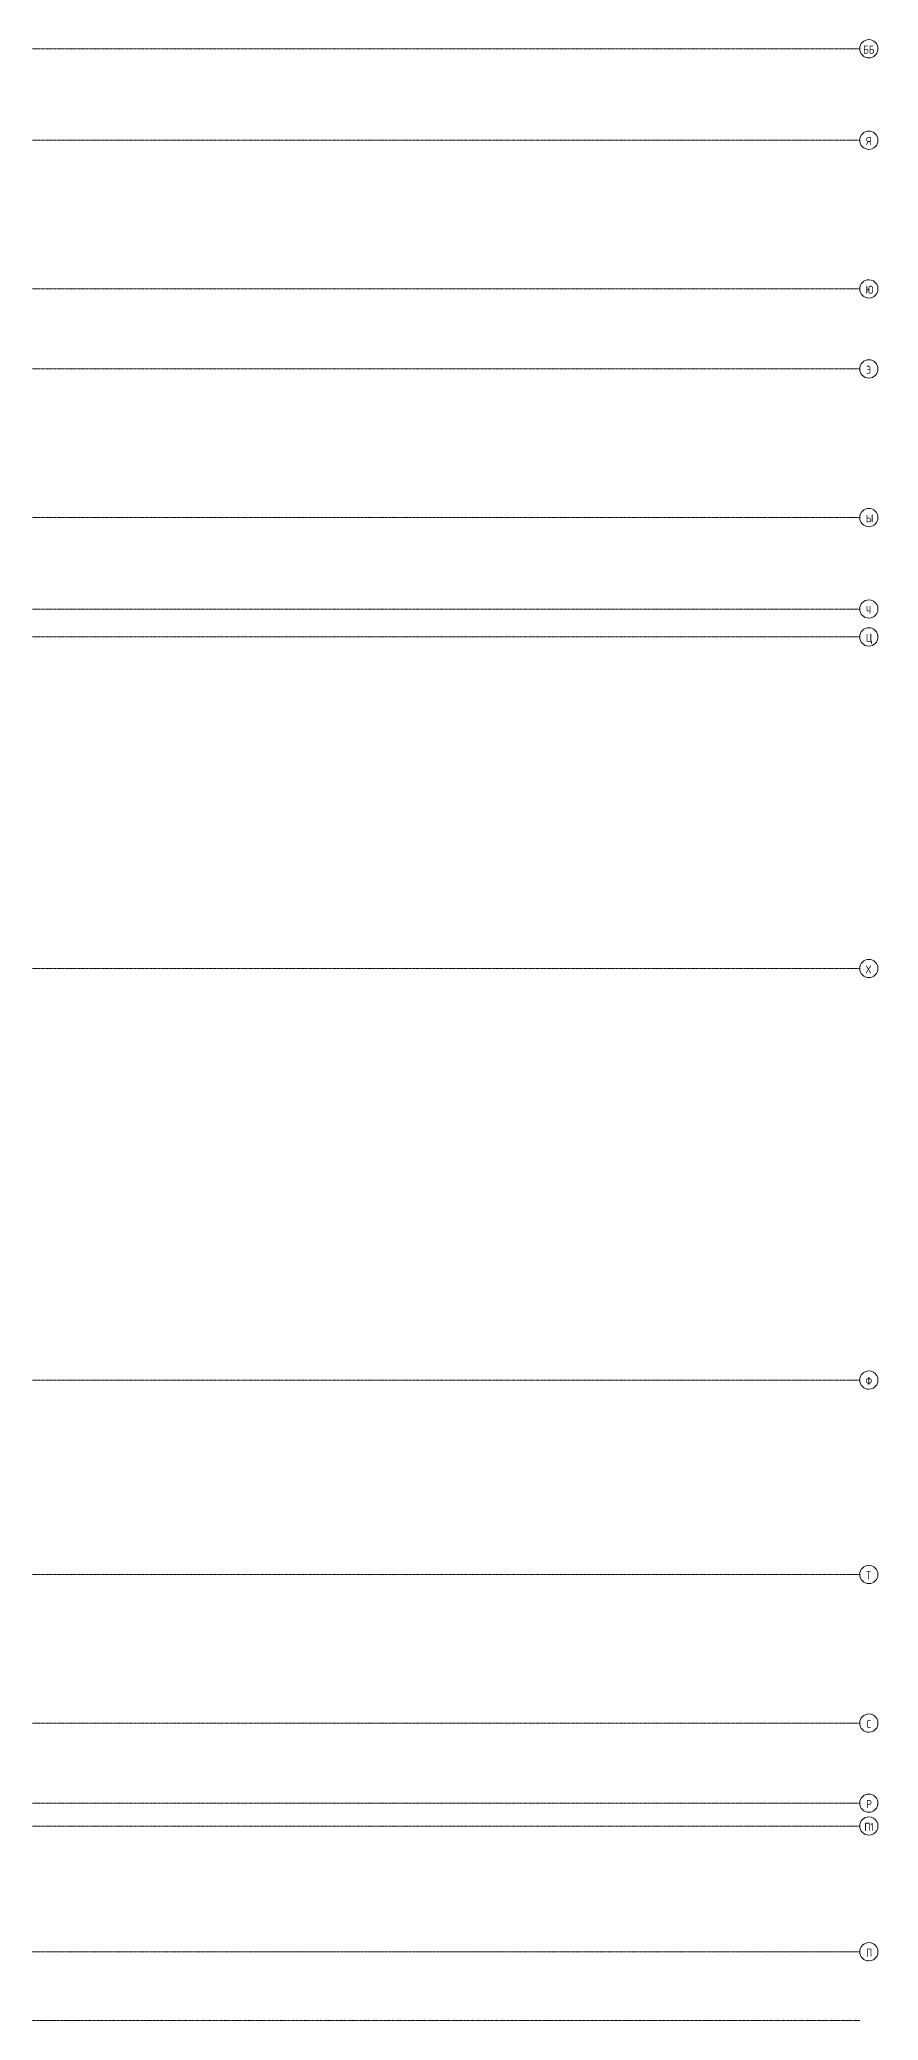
# Model space of a CAD drawing. Header units: millimetres. Extents: x -13853 to 411335, y -23261 to 161252.
# Drawn here: x 374632 to 411335, y 62605 to 149225 of the extents above; entities that cross this region are included whole.
import ezdxf

# ---------------------------------------------------------------- set-up
doc = ezdxf.new("R2010")
doc.units = ezdxf.units.MM
doc.linetypes.add('ADSK_Линия сетки', pattern=[21, 12, -3, 3, -3])
doc.layers.add('Оси', color=7, linetype='Continuous', lineweight=9)
doc.styles.add('GOST Common_2', font='GOST Common.ttf', dxfattribs={"width": 0.9, "height": 350})

# ---------------------------------------------------------------- blocks, each defined once
blk = doc.blocks.new('Ось сетки - D8-4846-001_Весь этаж')
at = {"layer": 'Оси', "lineweight": 18}
for start, end in [(360, 180), (180, 360)]:
    blk.add_arc((0, 0), 4, start, end, dxfattribs=at)

msp = doc.modelspace()

# ---------------------------------------------------------------- linework, layer by layer
at = {"layer": 'Оси', "linetype": 'ADSK_Линия сетки'}
for p, q in [((-13035, 148825), (410517, 148825)), ((-13035, 144825), (410517, 144825)), ((-13035, 138325), (410517, 138325)), ((-13035, 134825), (410517, 134825)), ((-13035, 128325), (410517, 128325)), ((-13035, 124325), (410517, 124325)), ((-13035, 123105), (410517, 123105)), ((-13035, 108605), (410517, 108605)), ((-13035, 90605), (410517, 90605)), ((-13035, 82105), (410517, 82105)), ((-13035, 75605), (410517, 75605)), ((-13035, 72105), (410517, 72105)), ((-13035, 71105), (410517, 71105)), ((-13035, 65605), (410517, 65605)), ((410517, 62605), (-13035, 62605))]:
    msp.add_line(p, q, dxfattribs=at)

# ---------------------------------------------------------------- block references
at = {"layer": 'Оси', "lineweight": 18, "xscale": 99.99999999999993, "yscale": 99.99999999999993, "zscale": 99.99999999999993}
for p, rotation in [((410917, 148825), 269.9999999999994), ((410917, 144825), 269.9999999999994), ((410917, 138325), 269.9999999999995), ((410917, 134825), 269.9999999999996), ((410917, 128325), 269.9999999999994), ((410917, 124325), 269.9999999999995), ((410917, 123105), 269.9999999999994), ((410917, 108605), 269.9999999999994), ((410917, 90605), 269.9999999999995), ((410917, 82105), 269.9999999999994), ((410917, 75605), 269.9999999999995), ((410917, 72105), 269.9999999999994), ((410917, 71105), 269.9999999999995), ((410917, 65605), 269.9999999999995)]:
    msp.add_blockref('Ось сетки - D8-4846-001_Весь этаж', p, dxfattribs=dict(at, rotation=rotation))

# ---------------------------------------------------------------- texts
at = {"layer": 'Оси', "char_height": 350, "attachment_point": 1, "style": 'GOST Common_2'}
for s, insert, width in [('ББ', (410670, 148962), 620.51), ('\\fGOST Common|b0|i0|c204|p34|;\\W.9;Я', (410798, 144962), 310.25), ('\\fGOST Common|b0|i0|c204|p34|;\\W.9;Ю', (410776, 138462), 360.76), ('\\fGOST Common|b0|i0|c204|p34|;\\W.9;Э', (410801, 134962), 303.04), ('\\fGOST Common|b0|i0|c204|p34|;\\W.9;Ы', (410783, 128462), 346.33), ('\\fGOST Common|b0|i0|c204|p34|;\\W.9;Ч', (410798, 124462), 310.25), ('\\fGOST Common|b0|i0|c204|p34|;\\W.9;Ц', (410783, 123242), 346.33), ('\\fGOST Common|b0|i0|c204|p34|;\\W.9;Х', (410783, 108742), 346.33), ('\\fGOST Common|b0|i0|c204|p34|;\\W.9;Ф', (410768, 90742), 382.4), ('\\fGOST Common|b0|i0|c204|p34|;\\W.9;Т', (410798, 82242), 310.25), ('\\fGOST Common|b0|i0|c204|p34|;\\W.9;С', (410812, 75742), 274.18), ('\\fGOST Common|b0|i0|c204|p34|;\\W.9;Р', (410798, 72242), 310.25), ('\\fGOST Common|b0|i0|c204|p34|;\\W.9;П', (410720, 71242), 310.25), ('\\fGOST Common|b0|i0|c204|p34|;\\W.9;1', (410976, 71242), 187.59), ('\\fGOST Common|b0|i0|c204|p34|;\\W.9;П', (410798, 65742), 310.25)]:
    msp.add_mtext(s, dxfattribs=dict(at, insert=insert, width=width))

doc.saveas('drawing.dxf')
